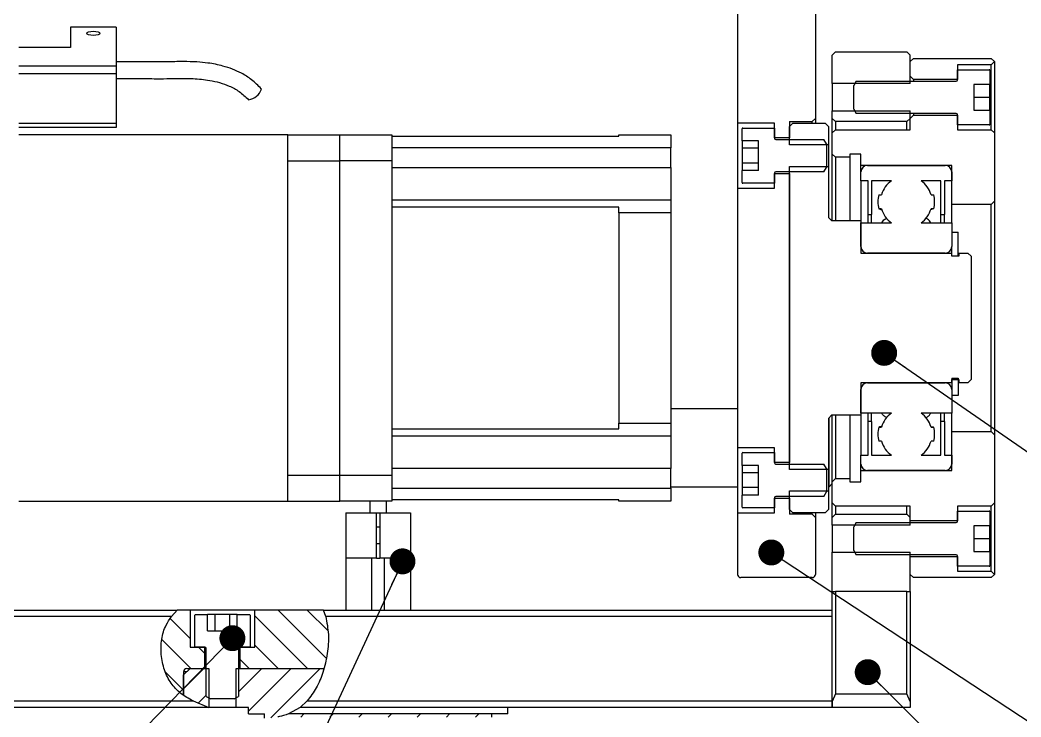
# Model space of a CAD drawing. Header units: millimetres. Extents: x 13 to 7248, y -1201 to 1478.
# Drawn here: x 929.1 to 1083.4, y 936.5 to 1043.8 of the extents above; entities that cross this region are included whole.
import ezdxf

# ---------------------------------------------------------------- set-up
doc = ezdxf.new("R2010")
doc.units = ezdxf.units.MM
doc.header["$LTSCALE"] = 5
doc.linetypes.add('SLD-实线', pattern=[0])
doc.layers.get('0').update_dxf_attribs({"lineweight": 30})
doc.layers.add('剖面层', color=2, linetype='Continuous', lineweight=15)
doc.layers.add('标注线', color=4, linetype='SLD-实线')
doc.styles.get("Standard").update_dxf_attribs({"font": ''})
doc.styles.get('Standard').set_extended_font_data('SimSun')
doc.dimstyles.new('SLDDIMSTYLE0', dxfattribs={"dimtxt": 0.18, "dimasz": 4, "dimexe": 0, "dimexo": 0.0625, "dimgap": 0, "dimtad": 0, "dimtih": 1, "dimtoh": 1, "dimdec": 0, "dimrnd": 1e-09, "dimzin": 0, "dimdsep": 46, "dimtxsty": 'Standard', "dimblk1": 'DOT', "dimblk2": 'DOT', "dimsah": 1, "dimcen": 0.09, "dimadec": 0, "dimazin": 0, "dimtfac": 4, "dimtdec": 0, "dimtofl": 0, "dimtmove": 0, "dimatfit": 3, "dimldrblk": 'DOT', "dimfxl": 0, "dimfrac": 2, "dimtolj": 1, "dimtzin": 0, "dimarcsym": 0})

# ---------------------------------------------------------------- blocks, each defined once
blk = doc.blocks.new('_DOT')
at = {"color": 0, "linetype": 'ByBlock', "lineweight": -2}
blk.add_line((-0.5, 0), (-1, 0), dxfattribs=at)
at = {"color": 0, "linetype": 'ByBlock', "const_width": 0.5}
blk.add_lwpolyline([(-0.25, 0, 1), (0.25, 0, 1)], format="xyb", close=True, dxfattribs=at)

msp = doc.modelspace()

# ---------------------------------------------------------------- hatches: boundary and pattern name
at = {"layer": '剖面层'}
h = msp.add_hatch(dxfattribs=at)
h.set_pattern_fill('ANSI31', color=256, angle=90, style=0)
edge = h.paths.add_edge_path()
edge.add_spline(control_points=[(975.9297, 943.9245), (976.1437, 944.6793), (976.5201, 946.4058), (976.7313, 949.1219), (976.376, 951.0078), (976.2033, 951.9245)], knot_values=[0, 0, 0, 0, 0.17099475, 0.3854511, 0.58827134, 0.58827134, 0.58827134, 0.58827134], degree=3, periodic=0)
edge.add_line((976.2033, 951.9245), (975.872, 952.9245))
edge.add_line((975.872, 952.9245), (965.2791, 952.9245))
edge.add_line((965.2791, 952.9245), (965.2791, 947.2245))
edge.add_line((965.2791, 947.2245), (963.0291, 947.2245))
edge.add_line((963.0291, 947.2245), (963.0291, 943.9245))
edge.add_line((963.0291, 943.9245), (975.9297, 943.9245))
edge = h.paths.add_edge_path()
edge.add_line((957.5291, 947.2245), (956.0291, 947.2245))
edge.add_line((956.0291, 947.2245), (955.2791, 947.2245))
edge.add_line((955.2791, 947.2245), (955.2791, 952.9245))
edge.add_line((955.2791, 952.9245), (953.3178, 952.9245))
edge.add_line((953.3178, 952.9245), (952.4224, 951.9245))
edge.add_spline(control_points=[(952.4224, 951.9245), (952.129, 951.4944), (951.4079, 950.4372), (950.8226, 948.4079), (950.7636, 946.0369), (951.2512, 943.7118), (952.252, 941.6299), (953.4099, 940.4064), (954.1364, 939.8841), (954.2791, 939.7875)], knot_values=[0.11105912, 0.11105912, 0.11105912, 0.11105912, 0.21296249, 0.36155345, 0.51768177, 0.67538376, 0.82395452, 0.96610124, 1, 1, 1, 1], degree=3, periodic=0)
edge.add_line((954.2791, 939.7875), (954.2791, 943.4237))
edge.add_arc((954.7791, 943.4245), 0.5, 89.740557, 180.093836, ccw=False)
edge.add_line((954.7814, 943.9245), (957.5291, 943.9245))
edge.add_line((957.5291, 943.9245), (957.5291, 947.2245))
h = msp.add_hatch(dxfattribs=at)
h.set_pattern_fill('ANSI31', color=256, style=0)
edge = h.paths.add_edge_path()
edge.add_spline(control_points=[(973.3554, 938.9245), (973.8469, 939.5755), (974.8613, 940.9187), (975.5618, 942.6914), (975.8724, 943.722), (975.9297, 943.9245)], knot_values=[0.58827134, 0.58827134, 0.58827134, 0.58827134, 0.76556486, 0.95412995, 1, 1, 1, 1], degree=3, periodic=0)
edge.add_line((975.9297, 943.9245), (963.0291, 943.9245))
edge.add_line((963.0291, 943.9245), (962.7791, 943.9245))
edge.add_line((962.7791, 943.9245), (962.7791, 939.6245))
edge.add_line((962.7791, 939.6245), (962.3791, 939.3936))
edge.add_line((962.3791, 939.3936), (962.3791, 937.9245))
edge.add_line((962.3791, 937.9245), (964.2791, 937.9245))
edge.add_line((964.2791, 937.9245), (964.2791, 936.9245))
edge.add_line((964.2791, 936.9245), (966.7791, 936.9245))
edge.add_line((966.7791, 936.9245), (966.7791, 936.2667))
edge.add_spline(control_points=[(964.1883, 936.4245), (965.2425, 936.3179), (966.6602, 936.1745), (968.1936, 936.3735), (968.5868, 936.4245)], knot_values=[0, 0, 0, 0, 0.74361635, 1, 1, 1, 1], degree=3, periodic=0)
edge.add_line((968.5868, 936.4245), (1001.7791, 936.4245))
edge.add_line((1001.7791, 936.4245), (1001.7791, 936.9245))
edge.add_line((1001.7791, 936.9245), (970.4675, 936.9245))
edge.add_line((970.4675, 936.9245), (972.2791, 937.9245))
edge.add_line((972.2791, 937.9245), (973.3554, 938.9245))
edge = h.paths.add_edge_path()
edge.add_line((957.7791, 943.9245), (955.2791, 943.9245))
edge.add_line((955.2791, 943.9245), (954.2791, 942.9245))
edge.add_line((954.2791, 942.9245), (954.2791, 939.7875))
edge.add_spline(control_points=[(954.2791, 939.7875), (954.7466, 939.4711), (955.2442, 939.1978), (955.7418, 938.9245)], knot_values=[0, 0, 0, 0, 0.11105912, 0.11105912, 0.11105912, 0.11105912], degree=3, periodic=0)
edge.add_line((955.7418, 938.9245), (958.1791, 937.9245))
edge.add_line((958.1791, 937.9245), (958.1791, 939.3936))
edge.add_line((958.1791, 939.3936), (957.7791, 939.6245))
edge.add_line((957.7791, 939.6245), (957.7791, 943.9245))

# ---------------------------------------------------------------- linework, layer by layer
for p, q in [((1039.6791, 1044.9341), (1039.6791, 1027.9245)), ((1051.6791, 1044.9341), (1051.6791, 1028.6745)), ((936.8791, 1042.722), (936.8791, 1039.5995)), ((943.8791, 1042.722), (936.8791, 1042.722)), ((943.8791, 1042.722), (943.8791, 1036.7892)), ((936.8791, 1039.5995), (928.8791, 1039.5995)), ((1054.7791, 1038.9245), (1054.2791, 1038.4245)), ((1054.2791, 1034.0245), (1054.2791, 1038.4245)), ((1054.7791, 1038.9245), (1065.7791, 1038.9245)), ((1066.2791, 1038.4245), (1065.7791, 1038.9245)), ((1066.2791, 1034.0245), (1066.2791, 1038.4245)), ((928.8791, 1036.7892), (943.8791, 1036.7892)), ((943.8791, 1036.7892), (943.8791, 1035.527)), ((1066.7791, 1037.9245), (1066.2791, 1037.4245)), ((1066.2791, 1035.1745), (1066.2791, 1037.4245)), ((1066.7791, 1037.9245), (1078.7791, 1037.9245)), ((1078.7791, 1036.9245), (1073.5791, 1036.9245)), ((1073.5791, 1036.9245), (1073.5791, 1034.6745)), ((1079.2791, 1037.4245), (1078.7791, 1037.9245)), ((1078.7791, 1036.9245), (1079.2791, 1037.4245)), ((1078.7791, 1026.9245), (1078.7791, 1036.9245)), ((1079.2791, 1037.4245), (1079.2791, 1031.9245)), ((943.8791, 1035.527), (928.8791, 1035.527)), ((943.8791, 1035.527), (943.8791, 1027.927)), ((1073.5791, 1034.6245), (1073.5791, 1036.1745)), ((1073.5791, 1036.1745), (1078.4791, 1036.1745)), ((1078.5791, 1036.0745), (1078.5791, 1033.9077)), ((1066.2791, 1034.0245), (1054.2791, 1034.0245)), ((1054.2791, 1034.0245), (1054.2791, 1029.8245)), ((1057.9791, 1034.4245), (1057.5791, 1033.7317)), ((1057.5791, 1030.1173), (1057.5791, 1033.7317)), ((1057.9791, 1034.4245), (1073.3791, 1034.4245)), ((1066.2791, 1035.1745), (1066.7791, 1034.6745)), ((1073.5791, 1034.6745), (1066.7791, 1034.6745)), ((1066.7791, 1034.6745), (1066.7791, 1034.4245)), ((1078.5791, 1033.9077), (1076.0791, 1033.9077)), ((1076.0791, 1033.9077), (1076.0791, 1029.9413)), ((1078.5791, 1031.9245), (1078.5791, 1033.9077)), ((966.2897, 1033.1823), (966.2733, 1033.2425)), ((1076.0791, 1031.9245), (1078.5791, 1031.9245)), ((1078.5791, 1029.9413), (1078.5791, 1031.9245)), ((1079.2791, 1031.9245), (1079.2791, 1026.4245)), ((1054.2791, 1029.8245), (1066.2791, 1029.8245)), ((1054.2791, 1028.6745), (1054.2791, 1029.8245)), ((1057.5791, 1030.1173), (1057.9791, 1029.4245)), ((1073.3791, 1029.4245), (1057.9791, 1029.4245)), ((1066.2791, 1028.6745), (1066.2791, 1029.8245)), ((1066.7791, 1029.1745), (1066.2791, 1028.6745)), ((1066.7791, 1029.4245), (1066.7791, 1029.1745)), ((1066.7791, 1029.1745), (1073.5791, 1029.1745)), ((1073.5791, 1027.6745), (1073.5791, 1029.2245)), ((1073.5791, 1029.1745), (1073.5791, 1026.9245)), ((1076.0791, 1029.9413), (1078.5791, 1029.9413)), ((1078.5791, 1029.9413), (1078.5791, 1027.7745)), ((928.8791, 1027.927), (943.8791, 1027.927)), ((943.8791, 1027.927), (943.8791, 1027.2892)), ((1045.3791, 1027.9245), (1039.6791, 1027.9245)), ((1039.6791, 1027.9245), (1039.6791, 1017.9245)), ((1045.3791, 1025.6745), (1045.3791, 1027.9245)), ((1047.6791, 1028.1745), (1051.1791, 1028.1745)), ((1047.6791, 1028.1745), (1047.6791, 1025.6745)), ((1048.1791, 1027.9245), (1047.6791, 1027.4245)), ((1048.1791, 1027.9245), (1053.1791, 1027.9245)), ((1051.1791, 1028.1745), (1051.6791, 1028.6745)), ((1051.1791, 1027.9245), (1051.1791, 1028.1745)), ((1051.6791, 1028.6745), (1051.6791, 1027.9245)), ((1053.6791, 1027.4245), (1053.1791, 1027.9245)), ((1054.2791, 1028.6745), (1054.7791, 1028.1745)), ((1054.2791, 1026.4245), (1054.2791, 1028.6745)), ((1065.7791, 1028.1745), (1054.7791, 1028.1745)), ((1054.7791, 1028.1745), (1054.7791, 1026.9245)), ((1065.7791, 1028.1745), (1066.2791, 1028.6745)), ((1065.7791, 1026.9245), (1065.7791, 1028.1745)), ((1066.2791, 1026.9245), (1066.2791, 1028.6745)), ((1078.4791, 1027.6745), (1073.5791, 1027.6745)), ((943.8791, 1027.2892), (928.8791, 1027.2892)), ((970.3791, 1026.1245), (928.8791, 1026.1245)), ((970.3791, 1026.1245), (978.3791, 1026.1245)), ((970.3791, 1022.1245), (970.3791, 1026.1245)), ((978.3791, 1022.1245), (978.3791, 1026.1245)), ((978.3791, 1026.1245), (986.3791, 1026.1245)), ((986.3791, 1026.1245), (986.3791, 1022.1245)), ((1021.3791, 1025.9245), (1021.3791, 1026.1245)), ((1021.3791, 1026.1245), (1029.3791, 1026.1245)), ((1029.3791, 1026.1245), (1029.3791, 1024.1245)), ((1040.3791, 1025.2145), (1040.3791, 1027.0745)), ((1040.4791, 1027.1745), (1045.3791, 1027.1745)), ((1045.3791, 1027.1745), (1045.3791, 1025.6245)), ((1047.6791, 1024.5745), (1047.6791, 1027.4245)), ((1053.6791, 1027.4245), (1053.6791, 1024.5745)), ((1054.7791, 1026.9245), (1054.2791, 1026.4245)), ((1054.2791, 1023.1745), (1054.2791, 1026.4245)), ((1054.7791, 1026.9245), (1066.2791, 1026.9245)), ((1073.5791, 1026.9245), (1078.7791, 1026.9245)), ((1079.2791, 1026.4245), (1078.7791, 1026.9245)), ((1079.2791, 1026.4245), (1079.2791, 1015.9245)), ((986.3791, 1025.9245), (1021.3791, 1025.9245)), ((1042.8791, 1025.2145), (1040.3791, 1025.2145)), ((1040.3791, 1025.2145), (1040.3791, 1024.0695)), ((1042.8791, 1020.6345), (1042.8791, 1025.2145)), ((1047.6791, 1025.6745), (1045.3791, 1025.6745)), ((1045.5791, 1025.4245), (1052.9791, 1025.4245)), ((1053.6791, 1024.5745), (1047.6791, 1024.5745)), ((1053.3791, 1024.7317), (1052.9791, 1025.4245)), ((1053.3791, 1024.7317), (1053.3791, 1021.1173)), ((1053.6791, 1024.5745), (1053.6791, 1021.2745)), ((1029.3791, 1024.1245), (986.3791, 1024.1245)), ((1029.3791, 1021.1245), (1029.3791, 1024.1245)), ((1042.8791, 1024.0695), (1040.3791, 1024.0695)), ((1040.3791, 1024.0695), (1040.3791, 1021.7795)), ((1054.2791, 1023.1745), (1054.7791, 1022.6745)), ((1054.2791, 1012.9245), (1054.2791, 1023.1745)), ((1058.6791, 1023.1745), (1056.9791, 1023.1745)), ((1056.9791, 1023.1745), (1056.9791, 1022.6745)), ((1058.6791, 1021.4245), (1058.6791, 1023.1745)), ((970.3791, 997.9245), (970.3791, 1022.1245)), ((970.3791, 1022.1245), (978.3791, 1022.1245)), ((978.3791, 973.7245), (978.3791, 1022.1245)), ((986.3791, 1022.1245), (978.3791, 1022.1245)), ((986.3791, 1022.1245), (986.3791, 973.7245)), ((1042.8791, 1021.7795), (1040.3791, 1021.7795)), ((1040.3791, 1021.7795), (1040.3791, 1020.6345)), ((1054.7791, 1022.6745), (1054.7791, 1012.9245)), ((1056.9791, 1022.6745), (1054.7791, 1022.6745)), ((1056.9791, 1022.6745), (1056.9791, 1012.9245)), ((1058.6791, 1020.4245), (1058.6791, 1021.4245)), ((1072.6791, 1021.4245), (1058.6791, 1021.4245)), ((1059.6791, 1021.4245), (1071.6791, 1021.4245)), ((1072.6791, 1015.4245), (1072.6791, 1021.4245)), ((986.3791, 1021.1245), (1029.3791, 1021.1245)), ((1029.3791, 1021.1245), (1029.3791, 1016.1245)), ((1040.3791, 1018.7745), (1040.3791, 1020.6345)), ((1042.8791, 1020.6345), (1040.3791, 1020.6345)), ((1045.3791, 1020.2245), (1045.3791, 1018.6745)), ((1045.3791, 1017.9245), (1045.3791, 1020.1745)), ((1045.3791, 1020.1745), (1047.6791, 1020.1745)), ((1052.9791, 1020.4245), (1045.5791, 1020.4245)), ((1047.6791, 974.5745), (1047.6791, 1021.2745)), ((1047.6791, 1021.2745), (1053.6791, 1021.2745)), ((1047.6791, 1020.1745), (1047.6791, 975.6745)), ((1052.9791, 1020.4245), (1053.3791, 1021.1173)), ((1053.6791, 1021.2745), (1053.6791, 1013.4245)), ((1058.6791, 1019.0745), (1058.6791, 1020.4245)), ((1072.6791, 1020.4245), (1072.6791, 1019.0745)), ((1045.3791, 1018.6745), (1040.4791, 1018.6745)), ((1059.7991, 1019.0745), (1058.6791, 1019.0745)), ((1058.6791, 1019.0745), (1058.6791, 1012.9245)), ((1059.7991, 1013.8843), (1059.7991, 1019.0745)), ((1063.4009, 1019.0745), (1060.3343, 1019.0745)), ((1060.3343, 1019.0745), (1060.3343, 1013.8843)), ((1071.0239, 1019.0745), (1067.9574, 1019.0745)), ((1071.0239, 1013.8843), (1071.0239, 1019.0745)), ((1072.6791, 1019.0745), (1071.5591, 1019.0745)), ((1071.5591, 1019.0745), (1071.5591, 1013.8843)), ((1039.6791, 1017.9245), (1045.3791, 1017.9245)), ((1039.6791, 1017.9245), (1039.6791, 977.9245)), ((1061.4519, 1016.916), (1061.8632, 1016.916)), ((1069.4951, 1016.916), (1069.9064, 1016.916)), ((986.3791, 1016.1245), (1029.3791, 1016.1245)), ((1029.3791, 1016.1245), (1029.3791, 1014.1245)), ((1078.7791, 1015.4245), (1072.6791, 1015.4245)), ((1072.6791, 1012.5745), (1072.6791, 1015.4245)), ((1078.7791, 1015.4245), (1079.2791, 1015.9245)), ((1078.7791, 980.4245), (1078.7791, 1015.4245)), ((1079.2791, 1015.9245), (1079.2791, 979.9245)), ((1021.3791, 1014.9963), (986.3791, 1014.9963)), ((1021.3791, 1014.1245), (1021.3791, 1014.9963)), ((1021.3791, 1014.1245), (1021.3791, 981.7245)), ((1029.3791, 1014.1245), (1021.3791, 1014.1245)), ((1029.3791, 1014.1245), (1029.3791, 981.7245)), ((1059.7991, 1013.8843), (1060.3343, 1013.8843)), ((1059.7991, 1012.5745), (1059.7991, 1013.8843)), ((1060.3343, 1012.5745), (1060.3343, 1013.8843)), ((1061.8632, 1014.733), (1061.4519, 1014.733)), ((1069.9064, 1014.733), (1069.4951, 1014.733)), ((1071.0239, 1013.8843), (1071.5591, 1013.8843)), ((1071.0239, 1012.5745), (1071.0239, 1013.8843)), ((1071.5591, 1012.5745), (1071.5591, 1013.8843)), ((1053.6791, 1013.4245), (1054.1791, 1012.9245)), ((1054.1791, 1012.9245), (1058.6791, 1012.9245)), ((1058.6791, 1012.9245), (1058.6791, 1007.9245)), ((1058.6791, 1012.5745), (1063.4009, 1012.5745)), ((1058.6791, 1008.9245), (1058.6791, 1012.5745)), ((1067.9574, 1012.5745), (1072.6791, 1012.5745)), ((1072.6791, 1012.5745), (1072.6791, 1008.9245)), ((1072.6791, 1011.1656), (1073.6791, 1011.1656)), ((1073.6791, 1007.4245), (1073.6791, 1011.1656)), ((1058.6791, 1007.9245), (1072.6791, 1007.9245)), ((1071.6791, 1007.9245), (1059.6791, 1007.9245)), ((1072.6791, 1007.9245), (1072.6791, 1008.8533)), ((1072.6791, 1007.4245), (1072.6791, 1007.9245)), ((1073.7791, 1007.9245), (1073.7791, 1007.4245)), ((1073.7791, 1007.9245), (1075.1791, 1007.9245)), ((1075.6791, 1007.4245), (1075.1791, 1007.9245)), ((1073.7791, 1007.4245), (1072.6791, 1007.4245)), ((1075.6791, 1007.4245), (1075.6791, 988.4245)), ((970.3791, 973.7245), (970.3791, 997.9245)), ((1072.6791, 987.9245), (1058.6791, 987.9245)), ((1058.6791, 987.9245), (1058.6791, 982.9245)), ((1059.6791, 987.9245), (1071.6791, 987.9245)), ((1072.6791, 988.6745), (1073.6791, 988.6745)), ((1072.6791, 988.6745), (1072.6791, 986.0045)), ((1072.6791, 988.4245), (1073.7791, 988.4245)), ((1072.6791, 987.9245), (1072.6791, 988.4245)), ((1073.6791, 988.6745), (1073.6791, 986.0045)), ((1073.7791, 988.4245), (1073.7791, 987.9245)), ((1075.1791, 987.9245), (1073.7791, 987.9245)), ((1075.1791, 987.9245), (1075.6791, 988.4245)), ((1058.6791, 983.2745), (1058.6791, 986.9245)), ((1072.6791, 986.9245), (1072.6791, 983.2745)), ((1073.6791, 986.0045), (1072.6791, 986.0045)), ((1039.6791, 983.9245), (1029.3791, 983.9245)), ((1054.1791, 982.9245), (1053.6791, 982.4245)), ((1058.6791, 982.9245), (1054.1791, 982.9245)), ((1054.2791, 972.6745), (1054.2791, 982.9245)), ((1054.7791, 982.9245), (1054.7791, 973.1745)), ((1056.9791, 982.9245), (1056.9791, 973.1745)), ((1063.4009, 983.2745), (1058.6791, 983.2745)), ((1058.6791, 982.9245), (1058.6791, 976.7745)), ((1059.7991, 981.9647), (1059.7991, 983.2745)), ((1060.3343, 981.9647), (1060.3343, 983.2745)), ((1072.6791, 983.2745), (1067.9574, 983.2745)), ((1071.0239, 981.9647), (1071.0239, 983.2745)), ((1071.5591, 981.9647), (1071.5591, 983.2745)), ((1072.6791, 980.4245), (1072.6791, 983.2745)), ((1021.3791, 981.7245), (1029.3791, 981.7245)), ((1021.3791, 980.8527), (1021.3791, 981.7245)), ((1029.3791, 981.7245), (1029.3791, 979.7245)), ((1053.6791, 982.4245), (1053.6791, 974.5745)), ((1053.7791, 971.9245), (1053.7791, 982.5245)), ((1060.3343, 981.9647), (1059.7991, 981.9647)), ((1059.7991, 976.7745), (1059.7991, 981.9647)), ((1060.3343, 981.9647), (1060.3343, 976.7745)), ((1071.5591, 981.9647), (1071.0239, 981.9647)), ((1071.0239, 976.7745), (1071.0239, 981.9647)), ((1071.5591, 981.9647), (1071.5591, 976.7745)), ((986.3791, 980.8527), (1021.3791, 980.8527)), ((1029.3791, 979.7245), (986.3791, 979.7245)), ((1029.3791, 979.7245), (1029.3791, 974.7245)), ((1061.4519, 981.116), (1061.8632, 981.116)), ((1069.4951, 981.116), (1069.9064, 981.116)), ((1072.6791, 980.4245), (1078.7791, 980.4245)), ((1072.6791, 974.4245), (1072.6791, 980.4245)), ((1079.2791, 979.9245), (1078.7791, 980.4245)), ((1079.2791, 979.9245), (1079.2791, 969.4245)), ((1061.8632, 978.933), (1061.4519, 978.933)), ((1069.9064, 978.933), (1069.4951, 978.933)), ((1045.3791, 977.9245), (1039.6791, 977.9245)), ((1039.6791, 977.9245), (1039.6791, 967.9245)), ((1040.3791, 975.2145), (1040.3791, 977.0745)), ((1040.4791, 977.1745), (1045.3791, 977.1745)), ((1045.3791, 975.6745), (1045.3791, 977.9245)), ((1045.3791, 977.1745), (1045.3791, 975.6245)), ((1058.6791, 976.7745), (1059.7991, 976.7745)), ((1058.6791, 975.4245), (1058.6791, 976.7745)), ((1060.3343, 976.7745), (1063.4009, 976.7745)), ((1067.9574, 976.7745), (1071.0239, 976.7745)), ((1071.5591, 976.7745), (1072.6791, 976.7745)), ((1072.6791, 976.7745), (1072.6791, 975.4245)), ((1042.8791, 975.2145), (1040.3791, 975.2145)), ((1040.3791, 975.2145), (1040.3791, 974.0695)), ((1042.8791, 970.6345), (1042.8791, 975.2145)), ((1047.6791, 975.6745), (1045.3791, 975.6745)), ((1045.5791, 975.4245), (1052.9791, 975.4245)), ((1053.3791, 974.7317), (1052.9791, 975.4245)), ((1058.6791, 974.4245), (1058.6791, 975.4245)), ((970.3791, 969.7245), (970.3791, 973.7245)), ((970.3791, 973.7245), (978.3791, 973.7245)), ((978.3791, 969.7245), (978.3791, 973.7245)), ((978.3791, 973.7245), (986.3791, 973.7245)), ((1029.3791, 974.7245), (986.3791, 974.7245)), ((986.3791, 973.7245), (986.3791, 969.7245)), ((1029.3791, 971.7245), (1029.3791, 974.7245)), ((1042.8791, 974.0695), (1040.3791, 974.0695)), ((1040.3791, 974.0695), (1040.3791, 971.7795)), ((1053.6791, 974.5745), (1047.6791, 974.5745)), ((1053.3791, 974.7317), (1053.3791, 971.1173)), ((1053.6791, 974.5745), (1053.6791, 971.2745)), ((1058.6791, 974.4245), (1072.6791, 974.4245)), ((1058.6791, 972.6745), (1058.6791, 974.4245)), ((1071.6791, 974.4245), (1059.6791, 974.4245)), ((1053.7791, 971.9245), (1054.2791, 972.4245)), ((1054.7791, 973.1745), (1054.2791, 972.6745)), ((1054.2791, 969.4245), (1054.2791, 972.6745)), ((1054.7791, 973.1745), (1056.9791, 973.1745)), ((1056.9791, 973.1745), (1056.9791, 972.6745)), ((1056.9791, 972.6745), (1058.6791, 972.6745)), ((986.3791, 971.7245), (1029.3791, 971.7245)), ((1029.3791, 971.9245), (1039.6791, 971.9245)), ((1029.3791, 971.7245), (1029.3791, 969.7245)), ((1042.8791, 971.7795), (1040.3791, 971.7795)), ((1040.3791, 971.7795), (1040.3791, 970.6345)), ((1040.3791, 968.7745), (1040.3791, 970.6345)), ((1042.8791, 970.6345), (1040.3791, 970.6345)), ((1047.6791, 971.2745), (1053.6791, 971.2745)), ((1047.6791, 968.4245), (1047.6791, 971.2745)), ((1052.9791, 970.4245), (1053.3791, 971.1173)), ((1053.6791, 971.9245), (1053.7791, 971.9245)), ((1053.6791, 971.2745), (1053.6791, 968.4245)), ((928.8791, 969.7245), (970.3791, 969.7245)), ((970.3791, 969.7245), (978.3791, 969.7245)), ((986.3791, 969.7245), (978.3791, 969.7245)), ((982.978, 969.7245), (982.9791, 967.9245)), ((985.5791, 967.9245), (985.5825, 969.7245)), ((1021.3791, 969.9245), (986.3791, 969.9245)), ((1021.3791, 969.7245), (1021.3791, 969.9245)), ((1029.3791, 969.7245), (1021.3791, 969.7245)), ((1045.3791, 970.2245), (1045.3791, 968.6745)), ((1045.3791, 967.9245), (1045.3791, 970.1745)), ((1045.3791, 970.1745), (1047.6791, 970.1745)), ((1052.9791, 970.4245), (1045.5791, 970.4245)), ((1047.6791, 970.1745), (1047.6791, 967.6745)), ((1054.2791, 969.4245), (1054.7791, 968.9245)), ((1054.2791, 967.1745), (1054.2791, 969.4245)), ((1066.2791, 968.9245), (1054.7791, 968.9245)), ((1054.7791, 968.9245), (1054.7791, 967.6745)), ((1065.7791, 967.6745), (1065.7791, 968.9245)), ((1066.2791, 966.6745), (1066.2791, 968.9245)), ((1078.7791, 968.9245), (1073.5791, 968.9245)), ((1073.5791, 968.9245), (1073.5791, 966.6745)), ((1078.7791, 968.9245), (1079.2791, 969.4245)), ((1078.7791, 958.9245), (1078.7791, 968.9245)), ((1079.2791, 969.4245), (1079.2791, 963.9245)), ((979.2791, 967.9245), (984.0291, 967.9245)), ((979.2791, 967.9245), (979.2791, 960.9245)), ((984.0291, 967.9245), (984.5291, 967.9245)), ((984.0291, 960.9245), (984.0291, 967.9245)), ((984.5291, 967.9245), (989.2791, 967.9245)), ((984.5291, 967.9245), (984.5291, 960.9245)), ((989.2791, 967.9245), (989.2791, 960.9245)), ((1039.6791, 967.9245), (1045.3791, 967.9245)), ((1039.6791, 967.9245), (1039.6791, 958.4245)), ((1045.3791, 968.6745), (1040.4791, 968.6745)), ((1047.6791, 968.4245), (1048.1791, 967.9245)), ((1051.1791, 967.6745), (1047.6791, 967.6745)), ((1053.1791, 967.9245), (1048.1791, 967.9245)), ((1051.1791, 967.6745), (1051.1791, 967.9245)), ((1051.6791, 967.1745), (1051.1791, 967.6745)), ((1051.6791, 967.9245), (1051.6791, 967.1745)), ((1053.1791, 967.9245), (1053.6791, 968.4245)), ((1054.7791, 967.6745), (1054.2791, 967.1745)), ((1054.7791, 967.6745), (1065.7791, 967.6745)), ((1066.2791, 967.1745), (1065.7791, 967.6745)), ((1073.5791, 966.6245), (1073.5791, 968.1745)), ((1073.5791, 968.1745), (1078.4791, 968.1745)), ((1078.5791, 968.0745), (1078.5791, 965.9077)), ((1051.6791, 967.1745), (1051.6791, 958.4245)), ((1054.2791, 966.0245), (1054.2791, 967.1745)), ((1066.2791, 966.0245), (1054.2791, 966.0245)), ((1054.2791, 966.0245), (1054.2791, 961.8245)), ((1057.9791, 966.4245), (1057.5791, 965.7317)), ((1057.9791, 966.4245), (1073.3791, 966.4245)), ((1066.2791, 966.0245), (1066.2791, 967.1745)), ((1073.5791, 966.6745), (1066.2791, 966.6745)), ((1078.5791, 965.9077), (1076.0791, 965.9077)), ((1076.0791, 965.9077), (1076.0791, 961.9413)), ((1078.5791, 963.9245), (1078.5791, 965.9077)), ((984.5291, 965.6745), (984.0291, 965.6745)), ((1057.5791, 962.1173), (1057.5791, 965.7317)), ((984.0291, 963.1745), (984.5291, 963.1745)), ((1076.0791, 963.9245), (1078.5791, 963.9245)), ((1078.5791, 961.9413), (1078.5791, 963.9245)), ((1079.2791, 963.9245), (1079.2791, 958.4245)), ((1054.2791, 961.8245), (1066.2791, 961.8245)), ((1054.2791, 955.7774), (1054.2791, 961.8245)), ((1057.5791, 962.1173), (1057.9791, 961.4245)), ((1073.3791, 961.4245), (1057.9791, 961.4245)), ((1066.2791, 955.7774), (1066.2791, 961.8245)), ((1073.5791, 959.6745), (1073.5791, 961.2245)), ((1076.0791, 961.9413), (1078.5791, 961.9413)), ((1078.5791, 961.9413), (1078.5791, 959.7745)), ((984.0291, 960.9245), (979.2791, 960.9245)), ((979.2791, 960.9245), (979.2791, 952.9245)), ((983.2791, 960.9245), (983.2791, 952.9245)), ((984.0291, 960.9245), (984.5291, 960.9245)), ((989.2791, 960.9245), (984.5291, 960.9245)), ((985.2791, 952.9245), (985.2791, 960.9245)), ((989.2791, 960.9245), (989.2791, 952.9245)), ((1066.2791, 961.1745), (1073.5791, 961.1745)), ((1066.2791, 958.4245), (1066.2791, 961.1745)), ((1073.5791, 961.1745), (1073.5791, 958.9245)), ((1078.4791, 959.6745), (1073.5791, 959.6745)), ((1066.2791, 958.4245), (1066.7791, 957.9245)), ((1073.5791, 958.9245), (1078.7791, 958.9245)), ((1079.2791, 958.4245), (1078.7791, 958.9245)), ((1078.7791, 957.9245), (1079.2791, 958.4245)), ((1051.1791, 957.9245), (1040.1791, 957.9245)), ((1078.7791, 957.9245), (1066.7791, 957.9245)), ((1054.2791, 939.0078), (1054.2791, 955.7774)), ((1054.2791, 955.7774), (1054.7791, 955.7774)), ((1054.7791, 955.7774), (1054.7791, 940.0091)), ((1065.7791, 955.7774), (1054.7791, 955.7774)), ((1065.7791, 940.0091), (1065.7791, 955.7774)), ((1065.7791, 955.7774), (1066.2791, 955.7774)), ((1066.2791, 955.7774), (1066.2791, 938.8342)), ((914.2791, 952.9245), (953.3178, 952.9245)), ((952.4224, 951.9245), (914.2791, 951.9245)), ((953.3178, 952.9245), (952.4224, 951.9245)), ((955.2791, 952.9245), (953.3178, 952.9245)), ((955.2791, 952.9245), (955.2791, 947.2245)), ((965.2791, 952.9245), (955.2791, 952.9245)), ((956.0291, 947.2245), (956.0291, 952.1245)), ((956.1291, 952.2245), (957.9891, 952.2245)), ((957.9891, 949.7245), (957.9891, 952.2245)), ((959.1341, 952.2245), (957.9891, 952.2245)), ((959.1341, 949.7245), (959.1341, 952.2245)), ((961.4241, 952.2245), (959.1341, 952.2245)), ((961.4241, 949.7245), (961.4241, 952.2245)), ((962.5691, 952.2245), (961.4241, 952.2245)), ((962.5691, 949.7245), (962.5691, 952.2245)), ((962.5691, 952.2245), (964.4291, 952.2245)), ((964.5291, 952.1245), (964.5291, 947.2245)), ((965.2791, 947.2245), (965.2791, 952.9245)), ((975.872, 952.9245), (965.2791, 952.9245)), ((975.872, 952.9245), (1054.2791, 952.9245)), ((976.2033, 951.9245), (975.872, 952.9245)), ((1054.2791, 951.9245), (976.2033, 951.9245)), ((957.9891, 949.7245), (962.5691, 949.7245)), ((955.2791, 947.2245), (957.5291, 947.2245)), ((957.5791, 947.2245), (956.0291, 947.2245)), ((957.5291, 947.2245), (957.5291, 943.9245)), ((957.7791, 939.6245), (957.7791, 947.0245)), ((962.7791, 947.0245), (962.7791, 939.6245)), ((964.5291, 947.2245), (962.9791, 947.2245)), ((963.0291, 943.9245), (963.0291, 947.2245)), ((963.0291, 947.2245), (965.2791, 947.2245)), ((955.2791, 943.9245), (954.2791, 942.9245)), ((954.2791, 943.4245), (954.2791, 939.7797)), ((954.7791, 943.4245), (954.2791, 943.4245)), ((954.2791, 939.7797), (954.2791, 942.9245)), ((954.7791, 943.9245), (957.5291, 943.9245)), ((955.2791, 943.9245), (958.1791, 943.9245)), ((958.1791, 943.9245), (958.1791, 937.9245)), ((962.3791, 937.9245), (962.3791, 943.9245)), ((962.3791, 943.9245), (975.9335, 943.9245)), ((963.0291, 943.9245), (975.9335, 943.9245)), ((957.7791, 939.6245), (958.4719, 939.2245)), ((962.0863, 939.2245), (962.7791, 939.6245)), ((1054.7791, 940.0091), (1054.2791, 938.8342)), ((1054.7791, 940.0091), (1065.7791, 940.0091)), ((1066.2791, 938.8342), (1065.7791, 940.0091)), ((914.2791, 938.9245), (955.7418, 938.9245)), ((955.7418, 938.9245), (958.1791, 937.9245)), ((962.0863, 939.2245), (958.4719, 939.2245)), ((972.2791, 937.9245), (973.3554, 938.9245)), ((973.3554, 938.9245), (1054.2791, 938.9245)), ((1054.2791, 939.0078), (1054.2791, 938.9245)), ((1054.2791, 938.9245), (1054.2791, 937.9245)), ((1054.2791, 937.9245), (1054.2791, 938.8342)), ((1066.2791, 938.8342), (1066.2791, 937.9245)), ((958.1791, 937.9245), (914.2791, 937.9245)), ((962.3791, 937.9245), (958.1791, 937.9245)), ((964.2791, 937.9245), (962.3791, 937.9245)), ((964.2791, 936.9245), (964.2791, 937.9245)), ((964.2791, 936.9245), (966.7791, 936.9245)), ((966.7791, 936.2683), (966.7791, 936.9245)), ((972.2791, 937.9245), (970.4675, 936.9245)), ((1004.2791, 936.9245), (970.4675, 936.9245)), ((1054.2791, 937.9245), (972.2791, 937.9245)), ((1001.7791, 936.4245), (1001.7791, 936.9245)), ((1004.2791, 936.9245), (1004.2791, 937.9245)), ((1066.2791, 937.9245), (1054.2791, 937.9245))]:
    msp.add_line(p, q)
at = {"flags": 128}
msp.add_lwpolyline([(940.3791, 1042.1053), (940.7714, 1042.0809), (941.1039, 1042.0115), (941.3261, 1041.9077), (941.4041, 1041.7852), (941.3261, 1041.6627), (941.1039, 1041.5589), (940.7714, 1041.4895), (940.3791, 1041.4652), (939.9869, 1041.4895), (939.6543, 1041.5589), (939.4321, 1041.6627), (939.3541, 1041.7852), (939.4321, 1041.9077), (939.6543, 1042.0115), (939.9869, 1042.0809), (940.3791, 1042.1053)], dxfattribs=at)
for centre, radius, start, end in [((1078.4791, 1036.0745), 0.1, 360, 90), ((1073.3791, 1034.6245), 0.2, 270, 0), ((963.9153, 1034.0479), 2.5272, 278.77165, 339.970905), ((1073.3791, 1029.2245), 0.2, 0, 90), ((1078.4791, 1027.7745), 0.1, 270, 0), ((1040.4791, 1027.0745), 0.1, 90, 180), ((1045.5791, 1025.6245), 0.2, 180, 270), ((1059.6791, 1020.4245), 1, 90, 180), ((1071.6791, 1020.4245), 1, 0, 90), ((1045.5791, 1020.2245), 0.2, 90, 180), ((1040.4791, 1018.7745), 0.1, 180, 270), ((1065.6791, 1015.8245), 3.969, 125.030554, 164.037986), ((1065.6791, 1015.8245), 3.969, 15.962014, 54.969446), ((1065.6791, 1015.8245), 4.3659, 165.522488, 194.477512), ((1065.6791, 1015.8245), 4.3659, 345.522488, 14.477512), ((1065.6791, 1015.8245), 3.969, 195.962014, 234.969446), ((1065.6791, 1015.8245), 3.969, 305.030554, 344.037986), ((1059.6791, 1008.9245), 1, 180, 270), ((1071.6791, 1008.9245), 1, 270, 0), ((1059.6791, 986.9245), 1, 90, 180), ((1071.6791, 986.9245), 1, 360, 90), ((1065.6791, 980.0245), 3.969, 125.030554, 164.037986), ((1065.6791, 980.0245), 3.969, 15.962014, 54.969446), ((1065.6791, 980.0245), 4.3659, 165.522488, 194.477512), ((1065.6791, 980.0245), 4.3659, 345.522488, 14.477512), ((1065.6791, 980.0245), 3.969, 195.962014, 234.969446), ((1065.6791, 980.0245), 3.969, 305.030554, 344.037986), ((1040.4791, 977.0745), 0.1, 90, 180), ((1045.5791, 975.6245), 0.2, 180, 270), ((1059.6791, 975.4245), 1, 180, 270), ((1071.6791, 975.4245), 1, 270, 360), ((1045.5791, 970.2245), 0.2, 90, 180), ((1040.4791, 968.7745), 0.1, 180, 270), ((1078.4791, 968.0745), 0.1, 360, 90), ((1073.3791, 966.6245), 0.2, 270, 0), ((1073.3791, 961.2245), 0.2, 0, 90), ((1078.4791, 959.7745), 0.1, 270, 0), ((1040.1791, 958.4245), 0.5, 180, 270), ((1051.1791, 958.4245), 0.5, 270, 0), ((956.1291, 952.1245), 0.1, 90, 180), ((964.4291, 952.1245), 0.1, 0, 90), ((957.5791, 947.0245), 0.2, 0, 90), ((962.9791, 947.0245), 0.2, 90, 180), ((954.7791, 943.4245), 0.5, 90, 180)]:
    msp.add_arc(centre, radius, start, end)
for points, knots in [([(966.2733, 1033.2425), (965.7848, 1033.728), (964.8669, 1034.6403), (962.8867, 1035.8789), (960.6061, 1036.7456), (958.266, 1037.2011), (956.2353, 1037.3984), (954.0642, 1037.4424), (951.3168, 1037.3709), (947.8452, 1037.4106), (945.2894, 1037.4022), (943.8791, 1037.3975)], [0, 0, 0, 0, 0.08939005, 0.16798661, 0.29890201, 0.39875294, 0.47090188, 0.55834886, 0.67481951, 0.8205668, 1, 1, 1, 1]), ([(943.8791, 1034.7994), (945.0082, 1034.8055), (947.0761, 1034.8166), (949.8733, 1034.7863), (952.0682, 1034.7945), (953.9588, 1034.8313), (955.98, 1034.8214), (958.5179, 1034.5802), (960.9381, 1033.9094), (962.962, 1032.8399), (963.8395, 1031.9945), (964.3011, 1031.5497)], [0, 0, 0, 0, 0.15867103, 0.29060029, 0.39311195, 0.46710665, 0.55634124, 0.6770543, 0.82464214, 0.90774842, 1, 1, 1, 1]), ([(1061.4519, 1014.733), (1061.4756, 1014.7259), (1061.5091, 1014.7159), (1061.8237, 1014.651), (1061.9156, 1014.6321)], [0, 0, 0, 0, 0.70786099, 1, 1, 1, 1]), ([(1069.9064, 1014.733), (1069.8831, 1014.726), (1069.8505, 1014.7162), (1069.5396, 1014.6521), (1069.4509, 1014.6338)], [0, 0, 0, 0, 0.714714749, 1, 1, 1, 1]), ([(1061.8978, 1012.5745), (1062.027, 1012.7839), (1062.2005, 1013.0651), (1062.5568, 1013.2347), (1062.6479, 1013.2781)], [0, 0, 0, 0, 0.7444689, 1, 1, 1, 1]), ([(1069.4605, 1012.5745), (1069.3295, 1012.7828), (1069.1438, 1013.0782), (1068.765, 1013.2557), (1068.6533, 1013.3081)], [0, 0, 0, 0, 0.70509723, 1, 1, 1, 1]), ([(1062.7085, 982.5446), (1062.5233, 982.6407), (1062.159, 982.8297), (1061.9905, 983.1279), (1061.9076, 983.2745)], [0, 0, 0, 0, 0.508182, 1, 1, 1, 1]), ([(1068.7029, 982.5779), (1068.8678, 982.6643), (1069.2109, 982.8442), (1069.3686, 983.1274), (1069.4506, 983.2745)], [0, 0, 0, 0, 0.48039968, 1, 1, 1, 1]), ([(1061.9079, 981.2165), (1061.7577, 981.184), (1061.4892, 981.1259), (1061.4633, 981.119), (1061.4519, 981.116)], [0, 0, 0, 0, 0.559274057, 1, 1, 1, 1]), ([(1069.442, 981.2183), (1069.5958, 981.185), (1069.8681, 981.1261), (1069.8948, 981.1191), (1069.9064, 981.116)], [0, 0, 0, 0, 0.56474194, 1, 1, 1, 1]), ([(955.7418, 938.9245), (955.0923, 939.2812), (953.806, 939.9878), (952.252, 941.6299), (951.2512, 943.7118), (950.7636, 946.0369), (950.8226, 948.4079), (951.4079, 950.4372), (952.129, 951.4944), (952.4224, 951.9245)], [0, 0, 0, 0, 0.14495787, 0.2871046, 0.43567536, 0.59337735, 0.74950567, 0.89809663, 1, 1, 1, 1]), ([(976.2033, 951.9245), (976.376, 951.0078), (976.7313, 949.1219), (976.5037, 946.194), (975.8527, 943.4276), (974.8613, 940.9187), (973.8469, 939.5755), (973.3554, 938.9245)], [0, 0, 0, 0, 0.20282023, 0.41727659, 0.63414139, 0.82270647, 1, 1, 1, 1]), ([(970.4675, 936.9245), (969.9548, 936.7539), (969.3311, 936.5463), (968.8992, 936.4863), (968.8224, 936.4756)], [0, 0, 0, 0, 0.82198446, 1, 1, 1, 1])]:
    msp.add_open_spline(points, degree=3, knots=knots)

# ---------------------------------------------------------------- leaders
at = {"layer": '标注线'}
for points in [[(1062.2741, 992.547), (1155.1887, 928.3019)], [(1044.8834, 961.7935), (1156.1321, 888.6792)], [(988.0291, 960.4245), (878.7736, 724.5283)], [(961.8135, 948.5888), (833.4906, 816.9811)], [(1059.7385, 943.3533), (1153.3019, 850)]]:
    msp.add_leader(points, dimstyle='SLDDIMSTYLE0', dxfattribs=at)

doc.saveas('drawing.dxf')
